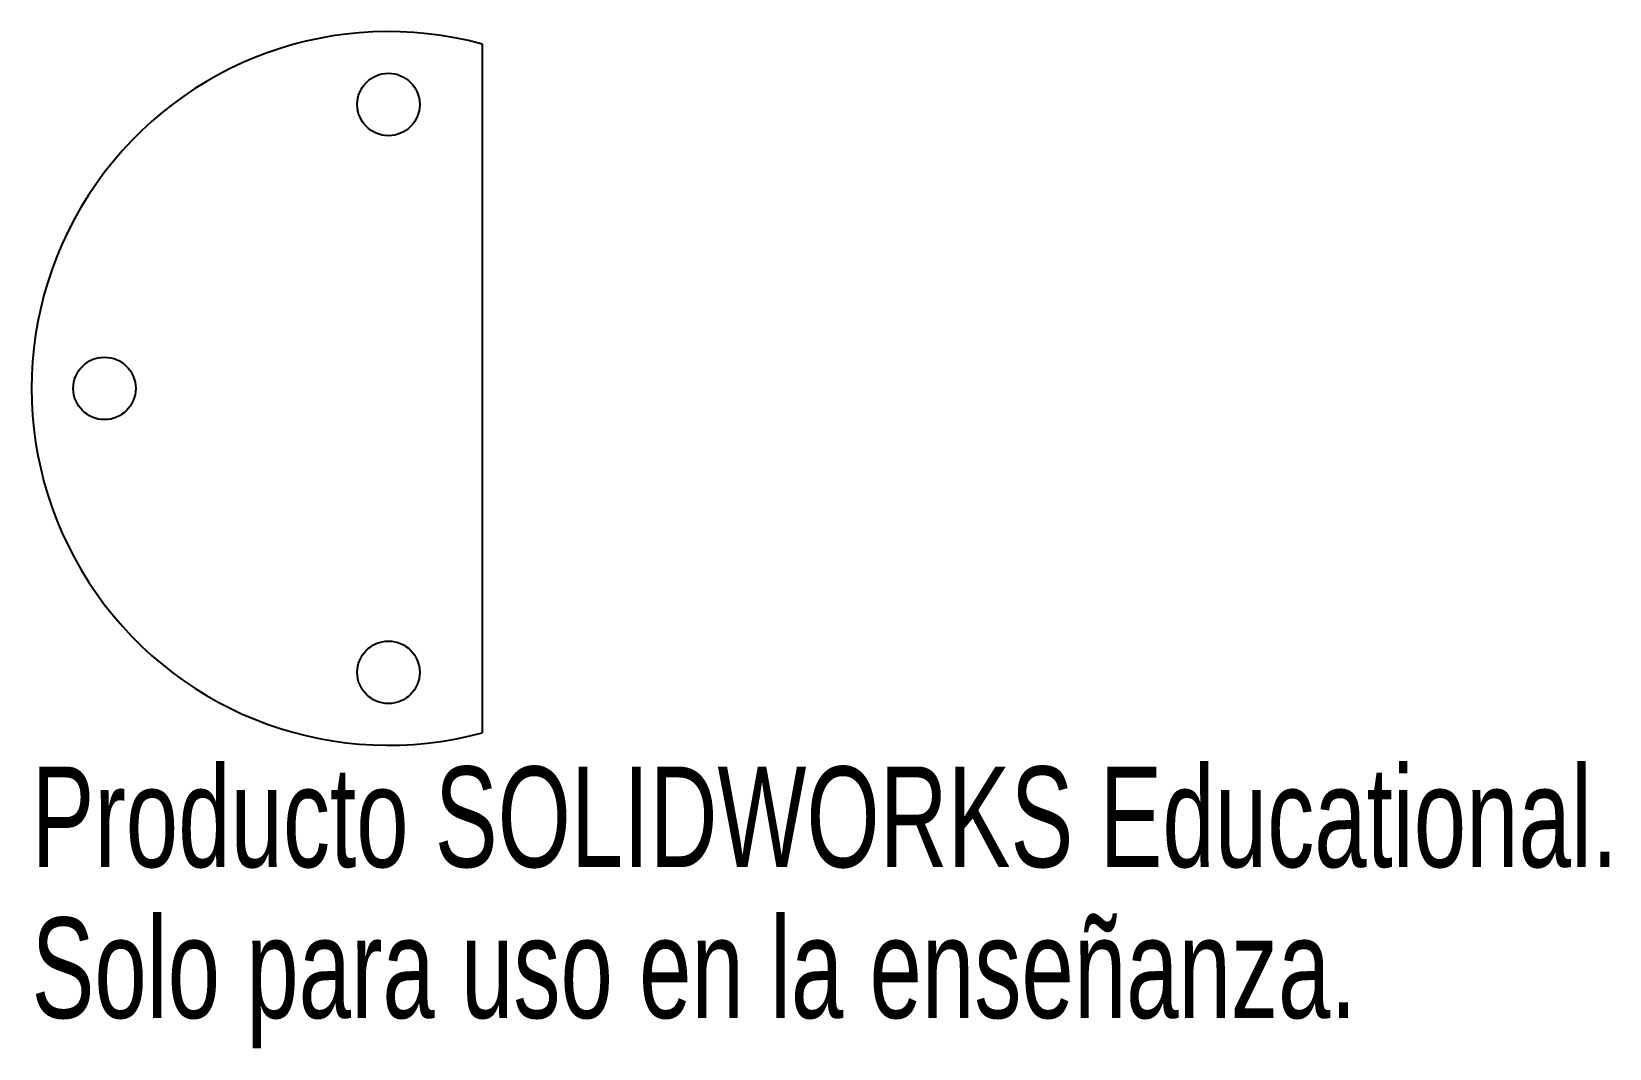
# Model space of a CAD drawing. Header units: millimetres. Extents: x -17.1 to 58.6, y -31.7 to 17.1.
import ezdxf

# ---------------------------------------------------------------- set-up
doc = ezdxf.new("R2010")
doc.units = ezdxf.units.MM
doc.styles.add('SLDTEXTSTYLE0', font='TXT', dxfattribs={"width": 0.7})

msp = doc.modelspace()

# ---------------------------------------------------------------- linework, layer by layer
at = {"color": 7, "linetype": 'Continuous', "lineweight": 25}
msp.add_line((4.5, 16.542), (4.5, -16.542), dxfattribs=at)
for centre in [(0, 13.64), (-13.64, 0), (0, -13.64)]:
    msp.add_circle(centre, 1.5, dxfattribs=at)
msp.add_arc((0, 0), 17.143, 74.78154, 285.21846, dxfattribs=at)

# ---------------------------------------------------------------- texts
at = {"color": 7, "linetype": 'Continuous', "char_height": 4.83362, "attachment_point": 1, "style": 'SLDTEXTSTYLE0'}
for s, insert in [('Producto SOLIDWORKS Educational.', (-17.143, -18.162)), ('Solo para uso en la enseñanza.', (-17.143, -25.413))]:
    msp.add_mtext(s, dxfattribs=dict(at, insert=insert))

doc.saveas('drawing.dxf')
